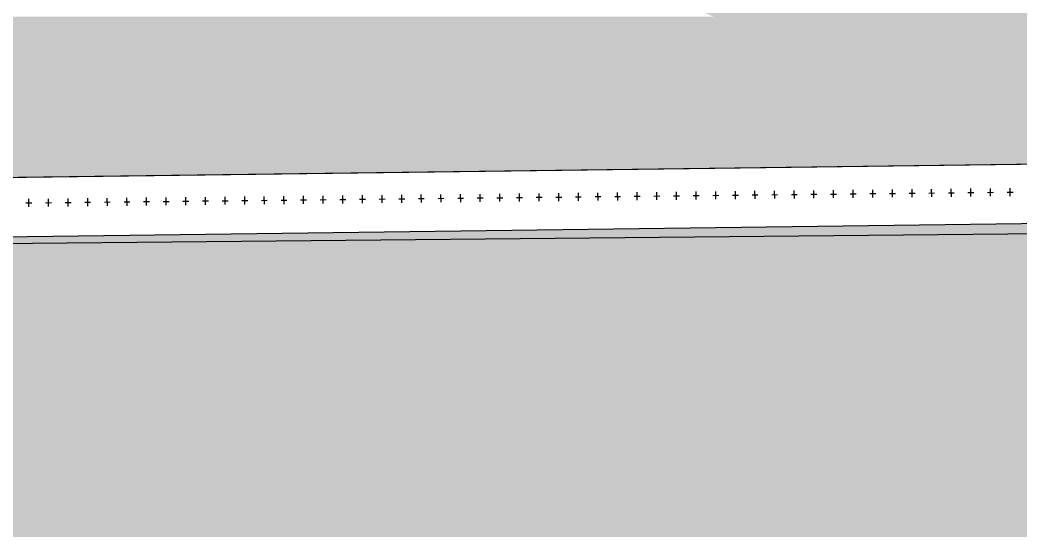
# Model space of a CAD drawing. Header units: millimetres. Extents: x 141848 to 1648660, y -821378 to -151356.
# Drawn here: x 180528 to 185622, y -273224 to -270627 of the extents above; entities that cross this region are included whole.
import ezdxf

# ---------------------------------------------------------------- set-up
doc = ezdxf.new("R2010")
doc.units = ezdxf.units.MM
doc.header["$MEASUREMENT"] = 0
doc.linetypes.add('Wipeout_Contour', pattern=[1000, 0, -1000])
for name, color, linetype in [('Cotations - 1_100', 7, 'Continuous'), ('Divers - Dessin général', 7, 'Continuous'), ('TopoAlt', 7, 'Continuous')]:
    doc.layers.add(name, color=color, linetype=linetype)
doc.styles.add('STYLE_GENERE_2', font='')
doc.styles.get('STYLE_GENERE_2').set_extended_font_data('Arial')
doc.dimstyles.new('STYLE_GENERE__2', dxfattribs={"dimtxt": 250, "dimasz": 190, "dimexe": 1.25, "dimexo": 0.625, "dimgap": 0, "dimtad": 1, "dimlfac": 0.001, "dimtxsty": 'STYLE_GENERE_2', "dimblk": 'ARROWHEAD_6', "dimblk1": 'ARROWHEAD_6', "dimblk2": 'ARROWHEAD_6', "dimcen": 2.5, "dimse1": 1, "dimse2": 1, "dimclrd": 7, "dimclre": 7, "dimclrt": 7, "dimazin": 3, "dimtfac": 1, "dimtmove": 0, "dimatfit": 3})

# ---------------------------------------------------------------- blocks, each defined once
blk = doc.blocks.new('Dalle_28_1', base_point=(175394.7, -271810.1))
at = {"linetype": 'Continuous', "lineweight": 0, "true_color": 0x90b349}
blk.add_hatch(color=55, dxfattribs=at).paths.add_polyline_path([(175394.7, -271810.1), (175394.7, -273590.2), (195582, -273450.5), (195571.1, -271436.3), (195571.1, -271498.6), (190571.1, -271498.6), (190571.1, -270609.8), (188115.6, -270609.8), (187894.7, -270609.8), (185394.7, -270609.8), (182894.7, -270609.8), (180394.7, -270609.8), (177894.7, -270609.8), (175394.7, -270609.8)])
blk = doc.blocks.new('Mur_128_1', base_point=(173871.5, -271816.1))
at = {"color": 254, "linetype": 'Wipeout_Contour', "lineweight": 0, "ltscale": 1308401.986214934}
blk.add_wipeout([(173871.5, -271816.1), (190563.1, -271598.6), (190559.2, -271298.7), (173867.5, -271516.1)], dxfattribs=at).dxf.layer = 'TopoAlt'
at = {"layer": 'TopoAlt', "color": 190, "linetype": 'Continuous', "lineweight": 5, "true_color": 0x8002ff, "flags": 128}
for points in [[(190559.2, -271298.7), (173867.5, -271516.1)], [(173871.5, -271816.1), (190563.1, -271598.6)]]:
    blk.add_lwpolyline(points, dxfattribs=at)
blk = doc.blocks.new('Garde-corps_2_1')
at = {"color": 7, "linetype": 'Continuous', "lineweight": 5}
for p, q in [((184972.3, -271530), (184971.9, -271490)), ((185072.3, -271528.9), (185071.9, -271488.9)), ((185172.3, -271527.8), (185171.8, -271487.8)), ((185272.2, -271526.7), (185271.8, -271486.7)), ((185372.2, -271525.6), (185371.8, -271485.6)), ((185472.2, -271524.5), (185471.7, -271484.5)), ((185572.2, -271523.4), (185571.7, -271483.4)), ((180573.5, -271578.3), (180573.1, -271538.3)), ((180673.5, -271577.2), (180673, -271537.2)), ((180773.4, -271576.1), (180773, -271536.1)), ((180873.4, -271575), (180873, -271535)), ((180973.4, -271573.9), (180973, -271533.9)), ((181073.4, -271572.8), (181072.9, -271532.8)), ((181173.3, -271571.7), (181172.9, -271531.7)), ((181273.3, -271570.6), (181272.9, -271530.6)), ((181373.3, -271569.5), (181372.8, -271529.5)), ((181473.3, -271568.4), (181472.8, -271528.4)), ((181573.2, -271567.3), (181572.8, -271527.3)), ((181673.2, -271566.2), (181672.8, -271526.2)), ((181773.2, -271565.1), (181772.7, -271525.1)), ((181873.2, -271564), (181872.7, -271524)), ((181973.1, -271562.9), (181972.7, -271522.9)), ((182057.9, -271542), (182087.9, -271541.7)), ((182073.1, -271561.8), (182072.7, -271521.8)), ((182157.9, -271540.9), (182187.8, -271540.6)), ((182173.1, -271560.7), (182172.6, -271520.7)), ((182257.8, -271539.8), (182287.8, -271539.5)), ((182273, -271559.6), (182272.6, -271519.6)), ((182357.8, -271538.7), (182387.8, -271538.4)), ((182373, -271558.5), (182372.6, -271518.5)), ((182457.8, -271537.6), (182487.8, -271537.3)), ((182473, -271557.4), (182472.6, -271517.4)), ((182557.7, -271536.5), (182587.7, -271536.2)), ((182573, -271556.3), (182572.5, -271516.4)), ((182657.7, -271535.4), (182687.7, -271535.1)), ((182672.9, -271555.3), (182672.5, -271515.3)), ((182757.7, -271534.3), (182787.7, -271534)), ((182772.9, -271554.2), (182772.5, -271514.2)), ((182857.7, -271533.2), (182887.7, -271532.9)), ((182872.9, -271553.1), (182872.4, -271513.1)), ((182957.6, -271532.1), (182987.6, -271531.8)), ((182972.9, -271552), (182972.4, -271512)), ((183057.6, -271531), (183087.6, -271530.7)), ((183072.8, -271550.9), (183072.4, -271510.9)), ((183157.6, -271529.9), (183187.6, -271529.6)), ((183172.8, -271549.8), (183172.4, -271509.8)), ((183257.6, -271528.8), (183287.6, -271528.5)), ((183272.8, -271548.7), (183272.3, -271508.7)), ((183357.5, -271527.7), (183387.5, -271527.4)), ((183372.7, -271547.6), (183372.3, -271507.6)), ((183457.5, -271526.6), (183487.5, -271526.3)), ((183472.7, -271546.5), (183472.3, -271506.5)), ((183557.5, -271525.5), (183587.5, -271525.2)), ((183572.7, -271545.4), (183572.3, -271505.4)), ((183657.4, -271524.4), (183687.4, -271524.1)), ((183672.7, -271544.3), (183672.2, -271504.3)), ((183757.4, -271523.3), (183787.4, -271523)), ((183772.6, -271543.2), (183772.2, -271503.2)), ((183857.4, -271522.2), (183887.4, -271521.9)), ((183872.6, -271542.1), (183872.2, -271502.1)), ((183957.4, -271521.2), (183987.4, -271520.8)), ((183972.6, -271541), (183972.1, -271501)), ((184057.3, -271520.1), (184087.3, -271519.7)), ((184072.6, -271539.9), (184072.1, -271499.9)), ((184157.3, -271519), (184187.3, -271518.6)), ((184172.5, -271538.8), (184172.1, -271498.8)), ((184257.3, -271517.9), (184287.3, -271517.5)), ((184272.5, -271537.7), (184272.1, -271497.7)), ((184357.3, -271516.8), (184387.3, -271516.4)), ((184372.5, -271536.6), (184372, -271496.6)), ((184457.2, -271515.7), (184487.2, -271515.3)), ((184472.5, -271535.5), (184472, -271495.5)), ((184557.2, -271514.6), (184587.2, -271514.2)), ((184572.4, -271534.4), (184572, -271494.4)), ((184657.2, -271513.5), (184687.2, -271513.1)), ((184672.4, -271533.3), (184672, -271493.3)), ((184757.2, -271512.4), (184787.2, -271512)), ((184772.4, -271532.2), (184771.9, -271492.2)), ((184857.1, -271511.3), (184887.1, -271510.9)), ((184872.3, -271531.1), (184871.9, -271491.1)), ((184957.1, -271510.2), (184987.1, -271509.8)), ((185057.1, -271509.1), (185087.1, -271508.8)), ((185157, -271508), (185187, -271507.7)), ((185257, -271506.9), (185287, -271506.6)), ((185357, -271505.8), (185387, -271505.5)), ((185457, -271504.7), (185487, -271504.4)), ((185556.9, -271503.6), (185586.9, -271503.3)), ((180558.3, -271558.5), (180588.3, -271558.1)), ((180658.3, -271557.4), (180688.3, -271557)), ((180758.2, -271556.3), (180788.2, -271555.9)), ((180858.2, -271555.2), (180888.2, -271554.8)), ((180958.2, -271554.1), (180988.2, -271553.7)), ((181058.1, -271553), (181088.1, -271552.6)), ((181158.1, -271551.9), (181188.1, -271551.5)), ((181258.1, -271550.8), (181288.1, -271550.5)), ((181358.1, -271549.7), (181388.1, -271549.4)), ((181458, -271548.6), (181488, -271548.3)), ((181558, -271547.5), (181588, -271547.2)), ((181658, -271546.4), (181688, -271546.1)), ((181758, -271545.3), (181788, -271545)), ((181857.9, -271544.2), (181887.9, -271543.9)), ((181957.9, -271543.1), (181987.9, -271542.8))]:
    blk.add_line(p, q, dxfattribs=at)
blk = doc.blocks.new('Garde-corps_4_1')
at = {"color": 7, "linetype": 'Continuous', "lineweight": 5}
for p, q in [((184972.3, -271530), (184971.9, -271490)), ((185072.3, -271528.9), (185071.9, -271488.9)), ((185172.3, -271527.8), (185171.8, -271487.8)), ((185272.2, -271526.7), (185271.8, -271486.7)), ((185372.2, -271525.6), (185371.8, -271485.6)), ((185472.2, -271524.5), (185471.7, -271484.5)), ((185572.2, -271523.4), (185571.7, -271483.4)), ((180573.5, -271578.3), (180573.1, -271538.3)), ((180673.5, -271577.2), (180673, -271537.2)), ((180773.4, -271576.1), (180773, -271536.1)), ((180873.4, -271575), (180873, -271535)), ((180973.4, -271573.9), (180973, -271533.9)), ((181073.4, -271572.8), (181072.9, -271532.8)), ((181173.3, -271571.7), (181172.9, -271531.7)), ((181273.3, -271570.6), (181272.9, -271530.6)), ((181373.3, -271569.5), (181372.8, -271529.5)), ((181473.3, -271568.4), (181472.8, -271528.4)), ((181573.2, -271567.3), (181572.8, -271527.3)), ((181673.2, -271566.2), (181672.8, -271526.2)), ((181773.2, -271565.1), (181772.7, -271525.1)), ((181873.2, -271564), (181872.7, -271524)), ((181973.1, -271562.9), (181972.7, -271522.9)), ((182057.9, -271542), (182087.9, -271541.7)), ((182073.1, -271561.8), (182072.7, -271521.8)), ((182157.9, -271540.9), (182187.8, -271540.6)), ((182173.1, -271560.7), (182172.6, -271520.7)), ((182257.8, -271539.8), (182287.8, -271539.5)), ((182273, -271559.6), (182272.6, -271519.6)), ((182357.8, -271538.7), (182387.8, -271538.4)), ((182373, -271558.5), (182372.6, -271518.5)), ((182457.8, -271537.6), (182487.8, -271537.3)), ((182473, -271557.4), (182472.6, -271517.4)), ((182557.7, -271536.5), (182587.7, -271536.2)), ((182573, -271556.3), (182572.5, -271516.4)), ((182657.7, -271535.4), (182687.7, -271535.1)), ((182672.9, -271555.3), (182672.5, -271515.3)), ((182757.7, -271534.3), (182787.7, -271534)), ((182772.9, -271554.2), (182772.5, -271514.2)), ((182857.7, -271533.2), (182887.7, -271532.9)), ((182872.9, -271553.1), (182872.4, -271513.1)), ((182957.6, -271532.1), (182987.6, -271531.8)), ((182972.9, -271552), (182972.4, -271512)), ((183057.6, -271531), (183087.6, -271530.7)), ((183072.8, -271550.9), (183072.4, -271510.9)), ((183157.6, -271529.9), (183187.6, -271529.6)), ((183172.8, -271549.8), (183172.4, -271509.8)), ((183257.6, -271528.8), (183287.6, -271528.5)), ((183272.8, -271548.7), (183272.3, -271508.7)), ((183357.5, -271527.7), (183387.5, -271527.4)), ((183372.7, -271547.6), (183372.3, -271507.6)), ((183457.5, -271526.6), (183487.5, -271526.3)), ((183472.7, -271546.5), (183472.3, -271506.5)), ((183557.5, -271525.5), (183587.5, -271525.2)), ((183572.7, -271545.4), (183572.3, -271505.4)), ((183657.4, -271524.4), (183687.4, -271524.1)), ((183672.7, -271544.3), (183672.2, -271504.3)), ((183757.4, -271523.3), (183787.4, -271523)), ((183772.6, -271543.2), (183772.2, -271503.2)), ((183857.4, -271522.2), (183887.4, -271521.9)), ((183872.6, -271542.1), (183872.2, -271502.1)), ((183957.4, -271521.2), (183987.4, -271520.8)), ((183972.6, -271541), (183972.1, -271501)), ((184057.3, -271520.1), (184087.3, -271519.7)), ((184072.6, -271539.9), (184072.1, -271499.9)), ((184157.3, -271519), (184187.3, -271518.6)), ((184172.5, -271538.8), (184172.1, -271498.8)), ((184257.3, -271517.9), (184287.3, -271517.5)), ((184272.5, -271537.7), (184272.1, -271497.7)), ((184357.3, -271516.8), (184387.3, -271516.4)), ((184372.5, -271536.6), (184372, -271496.6)), ((184457.2, -271515.7), (184487.2, -271515.3)), ((184472.5, -271535.5), (184472, -271495.5)), ((184557.2, -271514.6), (184587.2, -271514.2)), ((184572.4, -271534.4), (184572, -271494.4)), ((184657.2, -271513.5), (184687.2, -271513.1)), ((184672.4, -271533.3), (184672, -271493.3)), ((184757.2, -271512.4), (184787.2, -271512)), ((184772.4, -271532.2), (184771.9, -271492.2)), ((184857.1, -271511.3), (184887.1, -271510.9)), ((184872.3, -271531.1), (184871.9, -271491.1)), ((184957.1, -271510.2), (184987.1, -271509.8)), ((185057.1, -271509.1), (185087.1, -271508.8)), ((185157, -271508), (185187, -271507.7)), ((185257, -271506.9), (185287, -271506.6)), ((185357, -271505.8), (185387, -271505.5)), ((185457, -271504.7), (185487, -271504.4)), ((185556.9, -271503.6), (185586.9, -271503.3)), ((180558.3, -271558.5), (180588.3, -271558.1)), ((180658.3, -271557.4), (180688.3, -271557)), ((180758.2, -271556.3), (180788.2, -271555.9)), ((180858.2, -271555.2), (180888.2, -271554.8)), ((180958.2, -271554.1), (180988.2, -271553.7)), ((181058.1, -271553), (181088.1, -271552.6)), ((181158.1, -271551.9), (181188.1, -271551.5)), ((181258.1, -271550.8), (181288.1, -271550.5)), ((181358.1, -271549.7), (181388.1, -271549.4)), ((181458, -271548.6), (181488, -271548.3)), ((181558, -271547.5), (181588, -271547.2)), ((181658, -271546.4), (181688, -271546.1)), ((181758, -271545.3), (181788, -271545)), ((181857.9, -271544.2), (181887.9, -271543.9)), ((181957.9, -271543.1), (181987.9, -271542.8))]:
    blk.add_line(p, q, dxfattribs=at)
blk = doc.blocks.new('*D549')
at = {"layer": 'Cotations - 1_100', "color": 7, "linetype": 'Continuous', "lineweight": 5}
for p, q in [((170588.6, -259410.6), (170588.6, -259260.6)), ((170688.6, -259510.6), (170488.6, -259310.6)), ((170776.1, -259410.6), (170401.1, -259410.6)), ((170588.6, -271829.4), (170588.6, -259410.6)), ((170488.6, -271729.4), (170688.6, -271929.4)), ((170776.1, -271829.4), (170401.1, -271829.4)), ((170588.6, -271979.4), (170588.6, -271829.4))]:
    blk.add_line(p, q, dxfattribs=at)
at = {"layer": 'Cotations - 1_100', "color": 7, "lineweight": 5, "insert": (170538.6, -266047.4), "char_height": 250, "attachment_point": 7, "rotation": 90, "style": 'STYLE_GENERE_2'}
blk.add_mtext('\\A1;{\\pql;\\fArial|b0|i0|c0|p38;12,42}', dxfattribs=at)
blk = doc.blocks.new('ARROWHEAD_6')
at = {"color": 0, "linetype": 'Continuous', "lineweight": 0}
for p, q in [((-0.5, -0.5), (0.5, 0.5)), ((0, 0), (-1, 0))]:
    blk.add_line(p, q, dxfattribs=at)

msp = doc.modelspace()

# ---------------------------------------------------------------- hatches: boundary and pattern name
at = {"linetype": 'Continuous', "lineweight": 0, "true_color": 0xa7a7a7}
msp.add_hatch(color=253, dxfattribs=at).paths.add_polyline_path([(181159.81, -266071.404, 1), (191159.81, -266071.404, 1)])
at = {"linetype": 'Continuous', "lineweight": 0, "true_color": 0x90b349}
msp.add_hatch(color=55, dxfattribs=at).paths.add_polyline_path([(175394.714, -271810.115), (175394.714, -273590.239), (195581.991, -273450.488), (195571.148, -271436.346), (195571.148, -271563.708), (190571.148, -271563.708), (190571.148, -270609.826), (188115.569, -270609.826), (187894.714, -270609.826), (185394.714, -270609.826), (182894.714, -270609.826), (180394.714, -270609.826), (177894.714, -270609.826), (175394.714, -270609.826)])

# ---------------------------------------------------------------- block references
at = {"color": 7, "linetype": 'Continuous', "lineweight": 5}
msp.add_blockref('Dalle_28_1', (175394.714, -271810.115), dxfattribs=at)

# ---------------------------------------------------------------- next in the draw order: block references
at = {"layer": 'TopoAlt', "color": 211, "lineweight": 5, "true_color": 0xfe55ff}
msp.add_blockref('Mur_128_1', (173871.458, -271816.121), dxfattribs=at)

# ---------------------------------------------------------------- next in the draw order: wipeouts: each hides what was drawn before it
at = {"color": 254, "linetype": 'Wipeout_Contour', "lineweight": 0, "ltscale": 1308889.27903806}
msp.add_wipeout([(174332.384, -271810.115), (190563.122, -271598.633), (190559.213, -271298.658), (174328.476, -271510.141)], dxfattribs=at).dxf.layer = 'TopoAlt'

# ---------------------------------------------------------------- next in the draw order: linework, layer by layer
at = {"layer": 'Divers - Dessin général', "color": 14, "linetype": 'Continuous', "lineweight": 5, "true_color": 0x990000}
msp.add_lwpolyline([(254205.676, -163437.635), (254186.294, -271067.638), (152856.388, -272027.634), (152839.018, -197317.635), (152835.676, -163437.635)], close=True, dxfattribs=at)
at = {"layer": 'TopoAlt', "color": 190, "linetype": 'Continuous', "lineweight": 5, "true_color": 0x8002ff}
for points in [[(190559.213, -271298.658), (174328.476, -271510.141)], [(174332.384, -271810.115), (190563.122, -271598.633)]]:
    msp.add_lwpolyline(points, dxfattribs=at)

# ---------------------------------------------------------------- next in the draw order: block references
at = {"color": 7, "linetype": 'Continuous', "lineweight": 5}
for name in ['Garde-corps_2_1', 'Garde-corps_4_1']:
    msp.add_blockref(name, (0, 0), dxfattribs=at)

# ---------------------------------------------------------------- next in the draw order: dimensions: what is measured, and where the dimension line sits
at = {"layer": 'Cotations - 1_100', "color": 7, "linetype": 'Continuous', "lineweight": 5}
dim = msp.add_linear_dim(base=(170588.579, -259410.571), p1=(173777.126, -271829.431), p2=(195375.042, -259410.571), angle=90, dimstyle='STYLE_GENERE__2', dxfattribs=at)
dim.commit()
dim.dimension.update_dxf_attribs({"geometry": '*D549', "text_midpoint": (170413.579, -265627.429), "dimtype": 160, "text_rotation": 90})

doc.saveas('drawing.dxf')
